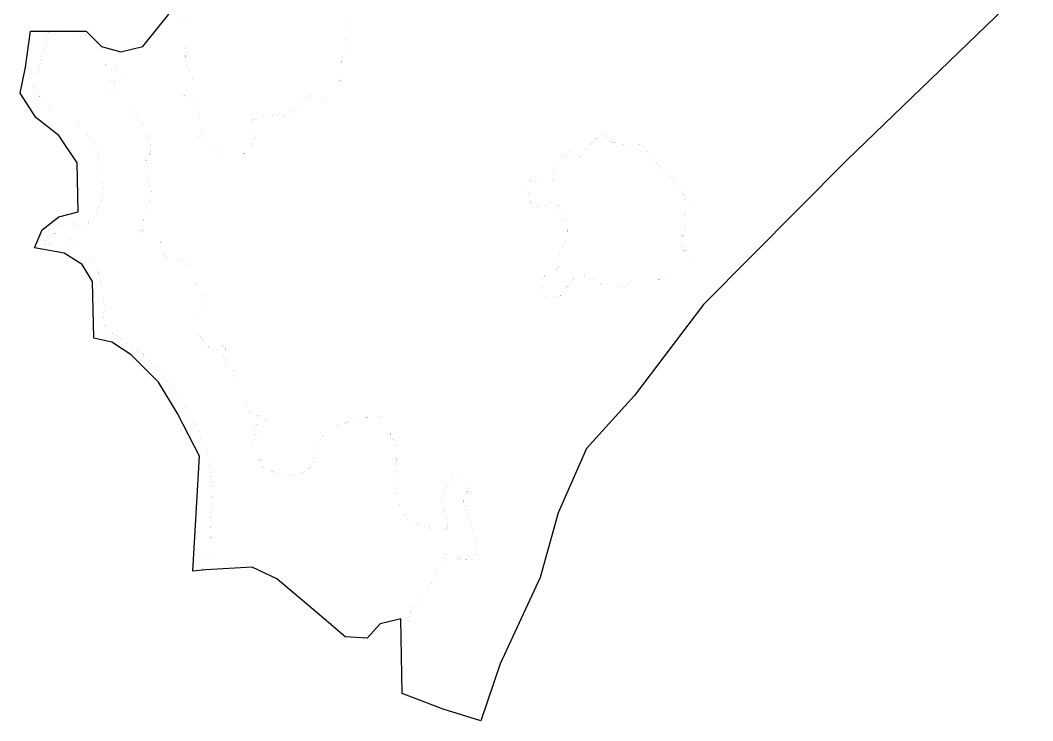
# Model space of a CAD drawing. Header units: metres. Extents: x 266585 to 279238, y 2117616 to 2127268.
# Drawn here: x 266632 to 271298, y 2117616 to 2120844 of the extents above; entities that cross this region are included whole.
import ezdxf

# ---------------------------------------------------------------- set-up
doc = ezdxf.new("R2010")
doc.units = ezdxf.units.M
doc.layers.add('HAZARDS LINE', color=1, linetype='Continuous')
doc.layers.add('village', color=3, linetype='Continuous')

msp = doc.modelspace()

# ---------------------------------------------------------------- linework, layer by layer
at = {"layer": 'HAZARDS LINE', "lineweight": 18, "const_width": 0.134}
for points in [[(267390.7, 2120857.3), (267382.3, 2120829.5), (267337.6, 2120762.5), (267345.4, 2120754.4), (267353.2, 2120746.3), (267365.1, 2120742.1), (267373, 2120738.1), (267380.9, 2120734), (267384.8, 2120725.9), (267388.7, 2120721.9), (267392.6, 2120713.9), (267392.5, 2120705.9), (267392.4, 2120697.9), (267392.2, 2120690), (267392.1, 2120678), (267391.8, 2120662.1), (267391.7, 2120650.2), (267391.5, 2120642.2), (267395.5, 2120642.1), (267395.5, 2120638.2), (267399.4, 2120634.1), (267418.9, 2120606), (267418.8, 2120602), (267422.8, 2120597.9), (267426.4, 2120578), (267426.3, 2120570), (267422.2, 2120562.1), (267422.2, 2120558.1), (267414.1, 2120550.3), (267401.9, 2120534.5), (267401.9, 2120530.5), (267385.6, 2120506.9), (267385.5, 2120502.9), (267385.5, 2120498.9), (267389.4, 2120494.9), (267389.3, 2120490.9), (267397.2, 2120482.8), (267401.1, 2120478.8), (267405, 2120474.7), (267409, 2120474.7), (267417, 2120474.6), (267420.9, 2120474.5), (267424.9, 2120474.4), (267424.9, 2120470.5), (267428.9, 2120470.4), (267428.8, 2120466.4), (267448.1, 2120422.3), (267455.6, 2120394.3), (267459.5, 2120386.3), (267463.4, 2120382.3), (267463.3, 2120374.3), (267463.1, 2120358.4), (267462.9, 2120346.4), (267470.7, 2120334.4), (267470.6, 2120326.4), (267462.4, 2120314.6), (267458.4, 2120310.7), (267462.2, 2120302.6), (267466.2, 2120302.6), (267470.2, 2120302.5), (267474.2, 2120302.5), (267478.1, 2120298.4), (267486, 2120290.4), (267505.6, 2120274.1), (267521.3, 2120258), (267525.1, 2120246), (267533, 2120241.9), (267564.7, 2120229.5), (267572.7, 2120229.3), (267588.6, 2120229.1), (267612.5, 2120228.8), (267660.2, 2120228.1), (267680.2, 2120227.8), (267680.2, 2120231.8), (267688.2, 2120235.6), (267692.4, 2120247.5), (267700.6, 2120267.3), (267713, 2120299), (267713.1, 2120303), (267717.1, 2120306.9), (267713.3, 2120318.9), (267713.5, 2120330.8), (267709.6, 2120338.9), (267705.7, 2120342.9), (267701.9, 2120354.9), (267698.3, 2120378.8), (267698.3, 2120382.8), (267702.3, 2120382.8), (267702.4, 2120386.8), (267710.3, 2120386.6), (267778.3, 2120405.6), (267865.8, 2120400.3), (267878, 2120416), (267910.3, 2120443.5), (267922.4, 2120455.2), (267954.6, 2120482.6), (267958.7, 2120486.6), (267974.8, 2120498.3), (267978.8, 2120502.2), (267982.8, 2120502.1), (267986.8, 2120502.1), (267990.8, 2120502), (267994.8, 2120502), (267998.7, 2120497.9), (268002.6, 2120493.9), (268010.5, 2120489.8), (268026.4, 2120485.6), (268046.2, 2120477.3), (268058.1, 2120477.1), (268062.1, 2120477.1), (268066.1, 2120477), (268074.1, 2120484.9), (268082.2, 2120488.7), (268086.2, 2120492.7), (268094.2, 2120496.5), (268102.3, 2120504.4), (268114.4, 2120516.1), (268114.5, 2120520.1), (268122.6, 2120528), (268122.6, 2120531.9), (268122.7, 2120539.9), (268122.8, 2120543.9), (268122.9, 2120551.9), (268119, 2120555.9), (268115.1, 2120559.9), (268111.1, 2120560), (268107.2, 2120564), (268103.2, 2120564.1), (268103.2, 2120568.1), (268099.3, 2120572.1), (268099.4, 2120576.1), (268099.5, 2120584.1), (268099.5, 2120588), (268099.7, 2120596), (268107.8, 2120607.8), (268111.8, 2120611.8), (268111.9, 2120619.7), (268116, 2120623.6), (268116, 2120627.6), (268112.1, 2120627.7), (268112.1, 2120631.7), (268112.2, 2120639.6), (268112.5, 2120655.6), (268112.6, 2120663.5), (268116.7, 2120671.4), (268116.7, 2120675.4), (268124.9, 2120687.2), (268124.9, 2120691.2), (268129, 2120699.1), (268133.3, 2120715), (268133.4, 2120723), (268133.5, 2120730.9), (268129.7, 2120746.9), (268129.8, 2120750.9), (268125.9, 2120758.9), (268126, 2120762.9), (268122.1, 2120766.9), (268122.2, 2120778.9), (268122.3, 2120782.9), (268122.4, 2120786.8), (268126.4, 2120790.8), (268126.5, 2120798.7), (268130.6, 2120806.6), (268130.7, 2120814.6), (268130.8, 2120818.6), (268130.8, 2120822.6), (268127, 2120834.6), (268123.1, 2120834.6), (268119.1, 2120838.7), (268119.2, 2120842.6), (268115.2, 2120842.7), (268115.3, 2120846.7)], [(267468.9, 2118309.6), (267469, 2118311.3), (267473, 2118315.2), (267477, 2118319.1), (267485.1, 2118327), (267485.2, 2118330.9), (267485.2, 2118334.9), (267489.2, 2118334.9), (267489.4, 2118350.8), (267497.7, 2118370.6), (267497.8, 2118378.5), (267502.2, 2118406.4), (267506.2, 2118410.3), (267506.5, 2118426.2), (267506.5, 2118430.2), (267506.6, 2118434.2), (267506.8, 2118446.1), (267514, 2118665.1), (267507.4, 2118760.7), (267493, 2118864.5), (267473.5, 2118892.7), (267442.9, 2118980.7), (267431.2, 2118996.8), (267353.6, 2119133.4), (267243.8, 2119254.4), (267200.7, 2119302.9), (267082.5, 2119384.2), (267062.7, 2119396.5), (267031.1, 2119412.9), (267019.4, 2119425), (267016.4, 2119492.7), (267020.5, 2119504.6), (267020.6, 2119512.6), (267013.6, 2119576.4), (267013.8, 2119588.4), (267014, 2119604.3), (267006.3, 2119624.3), (266994.9, 2119660.3), (266995.1, 2119672.3), (266991.1, 2119672.3), (266991.4, 2119688.2), (266983.7, 2119712.3), (266972, 2119728.4), (266968.1, 2119732.4), (266964.2, 2119736.4), (266952.5, 2119752.5), (266913.2, 2119792.9), (266901.6, 2119813), (266897.7, 2119817.1), (266889.8, 2119821.2), (266881.9, 2119825.3), (266877.9, 2119829.3), (266866.1, 2119833.5), (266862, 2119829.5), (266854.1, 2119829.6), (266829.9, 2119814.1), (266825.9, 2119814.1), (266818, 2119814.2), (266814, 2119814.3), (266806, 2119810.4), (266801.9, 2119806.5), (266794, 2119806.6), (266790, 2119806.7), (266786, 2119802.8), (266782, 2119806.8), (266778.1, 2119806.9), (266774.1, 2119806.9), (266774.1, 2119810.9), (266770.2, 2119814.9), (266766.2, 2119811), (266762.2, 2119811.1), (266758.2, 2119811.1), (266754.2, 2119811.2), (266738.2, 2119807.4), (266730.3, 2119807.6), (266726.4, 2119811.6), (266730.4, 2119815.5), (266746.4, 2119823.3), (266750.5, 2119831.2), (266750.6, 2119835.1), (266750.7, 2119843.1), (266758.7, 2119847), (266774.7, 2119850.7), (266786.8, 2119858.5), (266786.8, 2119862.5), (266790.8, 2119858.5), (266806.7, 2119862.2), (266810.7, 2119862.1), (266814.8, 2119866.1), (266814.8, 2119870), (266818.9, 2119878), (266819, 2119881.9), (266823.4, 2119909.7), (266827.5, 2119917.7), (266831.5, 2119921.6), (266835.5, 2119921.5), (266843.4, 2119921.4), (266890.9, 2119900.8), (266922.7, 2119892.4), (266926.6, 2119892.3), (266934.7, 2119896.2), (266938.7, 2119900.1), (266942.7, 2119904), (266946.8, 2119911.9), (266950.9, 2119919.8), (266954.9, 2119919.8), (266959, 2119923.7), (266962.9, 2119923.6), (266966.9, 2119923.6), (266971, 2119927.5), (266975, 2119931.4), (266979.1, 2119939.3), (266987.3, 2119959.1), (266995.8, 2119990.9), (267008.2, 2120022.5), (267012.6, 2120050.4), (267017, 2120082.1), (267013.5, 2120114.1), (267010, 2120146), (267002.6, 2120181.9), (266991.1, 2120217.9), (266975.8, 2120258), (266964.3, 2120286), (266952.5, 2120302.1), (266936.9, 2120322.3), (266909.4, 2120350.6), (266882, 2120382.8), (266846.6, 2120411.2), (266830.8, 2120419.4), (266822.9, 2120419.5), (266811, 2120423.7), (266803, 2120423.8), (266795, 2120423.9), (266791.1, 2120424), (266787.1, 2120424), (266779.1, 2120424.1), (266775.2, 2120428.2), (266767.3, 2120432.3), (266763.4, 2120440.3), (266728.2, 2120484.6), (266704.7, 2120508.9), (266693.2, 2120540.9), (266685.6, 2120560.9), (266681.7, 2120568.9), (266681.8, 2120576.9), (266685.9, 2120584.8), (266686, 2120588.8), (266690, 2120592.7), (266718, 2120600.3), (266722.5, 2120636.1), (266726.8, 2120655.9), (266747.8, 2120735.2), (266756.4, 2120774.9), (266756.4, 2120778.9), (266760.5, 2120786.8), (266764.6, 2120790.8), (266768.6, 2120794.7), (266772.6, 2120798.6), (266780.6, 2120798.5), (266784.6, 2120798.4), (266796.5, 2120798.3), (266868.1, 2120793.2), (266888, 2120789), (266919.7, 2120780.5), (266931.6, 2120776.4), (266939.6, 2120776.2), (266947.6, 2120780.1), (266963.7, 2120791.8), (267014.1, 2120699.5), (267013.8, 2120679.6), (267013.6, 2120667.6), (267013.6, 2120663.7), (267017.5, 2120659.6), (267017.4, 2120655.6), (267017.4, 2120651.7), (267021.3, 2120647.6), (267021.2, 2120643.6), (267029.1, 2120635.6), (267037, 2120631.5), (267048.8, 2120623.3), (267068.7, 2120619), (267080.4, 2120606.9), (267088.3, 2120602.8), (267096.2, 2120594.7), (267100.2, 2120594.7), (267100.1, 2120586.7), (267096, 2120582.8), (267095.8, 2120570.9), (267087.8, 2120563), (267083.7, 2120559.1), (267079.7, 2120559.1), (267071.8, 2120559.3), (267063.9, 2120563.4), (267056, 2120571.4), (267052, 2120567.5), (267048, 2120567.6), (267044, 2120563.6), (267043.9, 2120559.7), (267043.8, 2120551.7), (267043.7, 2120543.7), (267043.5, 2120531.8), (267059.1, 2120507.7), (267062.9, 2120495.7), (267066.8, 2120491.6), (267070.8, 2120491.6), (267102.6, 2120491.1), (267106.6, 2120487.1), (267110.5, 2120487), (267118.4, 2120482.9), (267130.2, 2120470.8), (267142, 2120458.7), (267149.8, 2120450.6), (267153.6, 2120438.6), (267165.2, 2120410.5), (267169.1, 2120406.5), (267184.8, 2120394.3), (267188.7, 2120386.3), (267200.1, 2120350.3), (267230.9, 2120274.2), (267234.7, 2120262.2), (267234.6, 2120258.2), (267234.5, 2120250.2), (267234.4, 2120246.2), (267234.4, 2120242.3), (267230.3, 2120238.3), (267226.4, 2120238.4), (267226.3, 2120234.4), (267226.1, 2120222.5), (267222, 2120214.6), (267221.9, 2120206.6), (267217.9, 2120202.7), (267213.8, 2120198.7), (267209.8, 2120194.8), (267213.5, 2120178.8), (267213.4, 2120166.9), (267216.9, 2120139), (267231.9, 2120071), (267235.6, 2120055.1), (267231.4, 2120039.2), (267231.3, 2120031.2), (267227, 2120011.4), (267222.8, 2119995.5), (267222.6, 2119979.6), (267222.3, 2119963.7), (267222.2, 2119955.7), (267226, 2119943.7), (267222, 2119939.8), (267221.9, 2119935.8), (267213.9, 2119931.9), (267209.9, 2119928), (267205.9, 2119928), (267201.9, 2119924.1), (267197.8, 2119920.2), (267197.7, 2119912.2), (267197.3, 2119884.4), (267197.2, 2119876.4), (267193.1, 2119872.5), (267193.1, 2119868.5), (267189, 2119864.6), (267189, 2119860.6), (267184.9, 2119856.7), (267188.8, 2119848.6), (267188.8, 2119844.7), (267192.7, 2119844.6), (267192.7, 2119840.6), (267196.7, 2119840.6), (267244.4, 2119839.9), (267260.4, 2119839.6), (267264.3, 2119835.6), (267268.2, 2119831.6), (267272.1, 2119827.5), (267280, 2119819.4), (267283.7, 2119799.5), (267298.9, 2119755.4), (267298.9, 2119751.5), (267314.8, 2119747.2), (267318.7, 2119743.2), (267330.6, 2119743), (267358.4, 2119738.6), (267374.3, 2119734.4), (267402, 2119726.1), (267413.9, 2119717.9), (267425.8, 2119713.8), (267429.7, 2119709.7), (267433.5, 2119701.7), (267437.5, 2119697.7), (267437.4, 2119693.7), (267437.2, 2119681.7), (267433.1, 2119669.8), (267433, 2119661.9), (267432.8, 2119653.9), (267432.8, 2119649.9), (267440.5, 2119629.9), (267444.3, 2119617.9), (267452.1, 2119609.8), (267467.8, 2119593.7), (267471.6, 2119581.7), (267475.4, 2119565.7), (267471.3, 2119561.8), (267471.3, 2119557.8), (267467.2, 2119549.9), (267467.1, 2119545.9), (267463, 2119538), (267462.9, 2119530), (267466.5, 2119506.1), (267466.4, 2119498.1), (267466.2, 2119486.2), (267466.2, 2119482.2), (267462.2, 2119482.2), (267458.2, 2119478.3), (267454.1, 2119474.4), (267442.1, 2119466.6), (267430.1, 2119462.8), (267426, 2119454.9), (267421.9, 2119451), (267421.9, 2119447), (267425.7, 2119435), (267445.2, 2119410.8), (267480.3, 2119358.5), (267511.7, 2119326.2), (267519.6, 2119322.1), (267531.5, 2119321.9), (267563.7, 2119341.4), (267567.7, 2119345.3), (267571.6, 2119341.2), (267575.6, 2119341.2), (267575.5, 2119337.2), (267579.5, 2119333.2), (267579.4, 2119329.2), (267579.4, 2119325.2), (267579.3, 2119321.2), (267575.3, 2119321.3), (267571.3, 2119317.4), (267567.2, 2119313.4), (267563.2, 2119309.5), (267563.1, 2119305.5), (267570.8, 2119285.5), (267590, 2119233.4), (267593.9, 2119233.4), (267601.9, 2119233.3), (267609.8, 2119229.2), (267613.8, 2119229.1), (267617.7, 2119225.1), (267621.6, 2119217.1), (267621.5, 2119213.1), (267613.5, 2119209.2), (267648.3, 2119141), (267679.1, 2119068.9), (267694.4, 2119020.8), (267702.2, 2119012.8), (267758.2, 2119031.9), (267765.7, 2118995.9), (267753.6, 2118988.1), (267709.6, 2118976.8), (267713.4, 2118960.8), (267713.2, 2118948.9), (267724.7, 2118916.9), (267704.6, 2118905.2), (267700.6, 2118905.3), (267700.6, 2118901.3), (267708.2, 2118881.3), (267723.7, 2118849.2), (267727.6, 2118845.1), (267735.6, 2118845), (267739.5, 2118841), (267739.5, 2118837), (267739.4, 2118833), (267739.3, 2118825), (267739.2, 2118817.1), (267731, 2118801.3), (267730.9, 2118797.3), (267730.9, 2118793.3), (267734.8, 2118793.2), (267742.7, 2118789.2), (267794.1, 2118764.5), (267817.9, 2118752.2), (267837.7, 2118747.9), (267857.6, 2118743.7), (267869.5, 2118743.5), (267893.4, 2118747.1), (267929.4, 2118758.5), (267949.5, 2118770.2), (267961.6, 2118778), (267965.6, 2118777.9), (267969.7, 2118785.8), (267977.9, 2118805.6), (267986.2, 2118825.4), (267990.6, 2118857.2), (267994.9, 2118877.1), (267999, 2118885), (267999.1, 2118892.9), (268003.1, 2118896.9), (268019.4, 2118916.5), (268027.6, 2118932.3), (268039.7, 2118944.1), (268067.9, 2118967.6), (268075.9, 2118971.5), (268091.9, 2118975.2), (268115.8, 2118978.8), (268119.9, 2118982.8), (268123.9, 2118982.7), (268131.9, 2118986.6), (268135.9, 2118990.5), (268144, 2118998.3), (268148.1, 2119006.2), (268156.1, 2119006.1), (268176.1, 2119013.8), (268203.9, 2119013.4), (268239.8, 2119012.9), (268267.6, 2119012.5), (268291.6, 2119016.1), (268295.6, 2119016), (268299.5, 2119016), (268303.5, 2119015.9), (268307.4, 2119011.9), (268311.4, 2119011.8), (268327.1, 2118995.7), (268331, 2118991.6), (268335, 2118987.6), (268338.9, 2118983.5), (268338.8, 2118979.6), (268338.6, 2118963.6), (268338.2, 2118935.8), (268338.1, 2118931.8), (268338.1, 2118927.8), (268342, 2118923.8), (268345.9, 2118919.7), (268357.5, 2118895.7), (268361.3, 2118883.7), (268365.2, 2118875.6), (268364.9, 2118855.7), (268364.8, 2118847.8), (268364.6, 2118835.8), (268364.3, 2118815.9), (268360.1, 2118800), (268363.9, 2118788), (268371.6, 2118772), (268367.2, 2118740.2), (268363, 2118724.3), (268358.8, 2118712.4), (268358.6, 2118700.5), (268362.3, 2118680.5), (268366.2, 2118672.5), (268369.8, 2118644.6), (268369.5, 2118628.6), (268396.6, 2118572.5), (268404.3, 2118556.5), (268416.1, 2118544.3), (268435.8, 2118532.1), (268479.4, 2118519.5), (268511.2, 2118511.1), (268538.8, 2118494.7), (268562.7, 2118494.4), (268582.6, 2118494.1), (268590.6, 2118498), (268598.6, 2118501.8), (268602.7, 2118509.7), (268602.9, 2118517.7), (268599.1, 2118533.7), (268599.3, 2118545.6), (268595.5, 2118561.6), (268587.9, 2118581.6), (268584.1, 2118593.7), (268572.5, 2118621.7), (268572.7, 2118633.6), (268568.8, 2118637.7), (268572.8, 2118641.6), (268577, 2118653.5), (268581.1, 2118661.4), (268593.4, 2118689.1), (268593.5, 2118693.1), (268597.6, 2118705), (268601.7, 2118708.9), (268609.8, 2118720.7), (268621.9, 2118732.5), (268629.9, 2118736.4), (268645.9, 2118740.1), (268657.9, 2118739.9), (268665.8, 2118739.8), (268669.8, 2118735.8), (268673.7, 2118735.7), (268681.6, 2118727.6), (268685.5, 2118723.6), (268689.4, 2118719.6), (268689.4, 2118715.6), (268697.2, 2118707.5), (268701.1, 2118699.5), (268701, 2118695.5), (268696.9, 2118683.6), (268696.7, 2118675.6), (268692.7, 2118671.7), (268688.7, 2118667.8), (268684.5, 2118655.9), (268676.4, 2118644.1), (268676.2, 2118632.1), (268676, 2118616.2), (268679.8, 2118604.2), (268683.6, 2118596.2), (268706.5, 2118524.2), (268733.3, 2118452.1), (268737, 2118432.1), (268740.8, 2118420.1), (268736.6, 2118404.2), (268732.3, 2118384.4), (268728.2, 2118372.5), (268724.1, 2118364.6), (268716, 2118360.7), (268704, 2118356.9), (268696.1, 2118357), (268680.1, 2118357.3), (268676.2, 2118357.3), (268656.3, 2118361.6), (268624.7, 2118378), (268620.8, 2118382), (268608.9, 2118386.2), (268604.9, 2118386.3), (268596.9, 2118382.4), (268592.9, 2118378.5), (268584.8, 2118370.6), (268576.6, 2118358.8), (268560.4, 2118339.1), (268539.9, 2118295.6), (268519, 2118228.2), (268514.9, 2118220.3), (268510.7, 2118208.4), (268506.6, 2118196.5), (268502.5, 2118188.6), (268494.4, 2118180.8), (268482.2, 2118165), (268474.1, 2118157.2), (268446, 2118137.7), (268438, 2118133.8), (268425.7, 2118110.1), (268421.6, 2118102.2), (268421.5, 2118098.2), (268429.1, 2118074.2), (268417.1, 2118066.4), (268401.1, 2118062.7), (268385.8, 2118059.1)], [(268232.1, 2117997.8), (268228.9, 2117997.5), (268225, 2118001.5), (268169.2, 2117998.3), (268161.2, 2117998.5), (268153.3, 2118002.6), (268101.9, 2118027.2), (268090, 2118031.4), (268086.2, 2118039.4), (268078.3, 2118047.5), (268074.5, 2118055.5), (268070.5, 2118059.5), (268062.7, 2118067.6), (268035.1, 2118087.9), (267976, 2118132.6), (267956.4, 2118152.8), (267948.5, 2118156.1)]]:
    msp.add_lwpolyline(points, dxfattribs=at)
msp.add_lwpolyline([(269326.1, 2120323.2), (269330.1, 2120323.1), (269330, 2120319.1), (269341.7, 2120299.1), (269345.6, 2120295), (269349.5, 2120287), (269365.3, 2120278.8), (269373.2, 2120278.7), (269381.1, 2120274.6), (269393.1, 2120274.4), (269428.8, 2120265.9), (269432.8, 2120265.9), (269436.7, 2120265.8), (269440.7, 2120261.8), (269444.6, 2120261.7), (269444.6, 2120257.7), (269444.5, 2120249.8), (269440.3, 2120237.9), (269444.2, 2120233.8), (269448.2, 2120229.8), (269452.1, 2120225.8), (269456.1, 2120225.7), (269460, 2120225.6), (269468.1, 2120229.5), (269476.3, 2120249.3), (269480.6, 2120269.2), (269484.6, 2120273.1), (269484.7, 2120277.1), (269488.7, 2120277), (269492.7, 2120276.9), (269496.6, 2120272.9), (269496.5, 2120268.9), (269508.2, 2120248.8), (269519.9, 2120236.7), (269531.8, 2120228.6), (269535.6, 2120220.6), (269539.6, 2120216.5), (269551.3, 2120204.4), (269559.2, 2120200.3), (269559.2, 2120196.3), (269563, 2120188.3), (269574.7, 2120172.2), (269586.4, 2120152.1), (269606.1, 2120139.9), (269622, 2120135.7), (269641.5, 2120111.5), (269653.3, 2120095.4), (269684.4, 2120047.1), (269696, 2120023.1), (269711.6, 2120002.9), (269715.4, 2119986.9), (269711.3, 2119983), (269703.2, 2119971.2), (269695, 2119951.4), (269690.8, 2119939.5), (269690.6, 2119923.6), (269690.4, 2119911.6), (269694.2, 2119899.6), (269697.8, 2119871.7), (269697.7, 2119867.7), (269693.6, 2119859.8), (269685.5, 2119852), (269681.5, 2119848), (269677.5, 2119844.1), (269677.4, 2119840.1), (269677.3, 2119832.2), (269677.2, 2119824.2), (269681, 2119816.2), (269680.9, 2119808.2), (269684.8, 2119800.2), (269684.7, 2119792.2), (269688.6, 2119788.2), (269688.5, 2119784.2), (269696.5, 2119784.1), (269716.3, 2119779.8), (269720.3, 2119779.8), (269724.1, 2119767.8), (269724.1, 2119763.8), (269739.8, 2119751.6), (269743.7, 2119747.6), (269747.7, 2119743.5), (269747.6, 2119739.6), (269751.5, 2119735.5), (269751.4, 2119727.5), (269751.4, 2119723.6), (269747.3, 2119719.6), (269743.2, 2119711.7), (269739.2, 2119707.8), (269735.1, 2119703.9), (269731.2, 2119703.9), (269723.1, 2119700.1), (269719.2, 2119700.1), (269711.1, 2119692.3), (269707.1, 2119692.4), (269703.1, 2119692.4), (269699.1, 2119688.5), (269695.1, 2119688.5), (269691.1, 2119684.6), (269687.1, 2119684.7), (269679.1, 2119680.8), (269671, 2119677), (269667.1, 2119677), (269663.1, 2119677.1), (269659, 2119673.1), (269655.1, 2119673.2), (269655, 2119669.2), (269651, 2119669.3), (269647, 2119665.4), (269643, 2119665.4), (269642.9, 2119661.4), (269638.9, 2119657.5), (269634.9, 2119657.6), (269630.9, 2119653.6), (269626.9, 2119653.7), (269622.9, 2119653.8), (269618.9, 2119653.8), (269614.9, 2119653.9), (269611, 2119653.9), (269606.9, 2119650), (269599, 2119650.1), (269598.9, 2119646.1), (269594.9, 2119646.2), (269590.9, 2119646.3), (269583, 2119646.4), (269579, 2119646.4), (269579.1, 2119650.4), (269575.1, 2119650.5), (269567.1, 2119650.6), (269559.2, 2119650.7), (269547.2, 2119650.9), (269539.2, 2119651), (269535.3, 2119655), (269523.3, 2119651.2), (269515.4, 2119651.3), (269507.3, 2119647.5), (269503.4, 2119647.5), (269499.4, 2119647.6), (269495.3, 2119643.7), (269491.3, 2119639.8), (269483.3, 2119635.9), (269467.4, 2119636.1), (269459.4, 2119636.2), (269435.4, 2119628.6), (269431.4, 2119624.7), (269427.3, 2119620.8), (269423.3, 2119616.9), (269415.3, 2119613), (269411.2, 2119609.1), (269383.5, 2119617.4), (269375.5, 2119617.6), (269371.5, 2119617.6), (269363.5, 2119613.7), (269355.5, 2119613.9), (269351.6, 2119613.9), (269347.6, 2119614), (269339.6, 2119614.1), (269335.6, 2119614.2), (269323.7, 2119618.3), (269315.8, 2119622.4), (269307.9, 2119626.5), (269300.2, 2119638.6), (269296.2, 2119642.6), (269292.3, 2119646.6), (269284.3, 2119646.8), (269276.4, 2119646.9), (269272.4, 2119646.9), (269268.4, 2119647), (269240.7, 2119659.3), (269236.8, 2119663.4), (269232.9, 2119667.4), (269220.9, 2119667.6), (269217, 2119671.6), (269209, 2119667.8), (269205, 2119667.8), (269189, 2119660.1), (269184.9, 2119656.2), (269184.9, 2119652.2), (269176.8, 2119644.4), (269156.5, 2119620.8), (269144.4, 2119609), (269140.4, 2119605.1), (269136.3, 2119601.1), (269132.3, 2119597.2), (269128.2, 2119589.3), (269124.1, 2119581.4), (269120.1, 2119577.5), (269120, 2119573.5), (269108, 2119569.7), (269104, 2119569.7), (269092.1, 2119569.9), (269072.1, 2119566.2), (269068.1, 2119566.3), (269060.2, 2119566.4), (269056.2, 2119566.5), (269052.3, 2119570.5), (269048.3, 2119570.6), (269044.5, 2119586.5), (269041, 2119618.5), (269041.2, 2119630.4), (269041.4, 2119642.3), (269045.7, 2119662.2), (269049.7, 2119666.1), (269061.8, 2119677.9), (269065.8, 2119677.8), (269069.8, 2119681.8), (269081.8, 2119685.6), (269089.9, 2119689.4), (269097.9, 2119693.3), (269105.9, 2119697.2), (269109.9, 2119697.1), (269113.9, 2119701), (269114, 2119705), (269110.2, 2119717), (269106.5, 2119737), (269106.6, 2119744.9), (269110.7, 2119756.8), (269119.1, 2119780.6), (269131.4, 2119804.3), (269151.7, 2119835.9), (269151.8, 2119839.9), (269151.9, 2119847.8), (269152.3, 2119875.7), (269152.8, 2119911.5), (269152.9, 2119915.5), (269152.9, 2119919.5), (269149, 2119919.6), (269145, 2119919.6), (269133.1, 2119923.8), (269129.1, 2119923.8), (269125.2, 2119927.9), (269125.3, 2119931.8), (269121.4, 2119943.9), (269117.9, 2119971.8), (269114, 2119979.8), (269114.1, 2119987.8), (269110.3, 2119995.8), (269106.3, 2119999.8), (269102.4, 2120003.9), (269094.5, 2120008), (269086.5, 2120004.1), (269066.4, 2119992.4), (269042.4, 2119984.8), (269034.4, 2119985), (269026.5, 2119985.1), (269022.5, 2119985.1), (269006.6, 2119989.3), (268998.8, 2119997.4), (268990.9, 2120001.5), (268986.9, 2120001.6), (268983, 2120005.6), (268979.1, 2120009.7), (268979.3, 2120025.6), (268975.7, 2120049.5), (268968.1, 2120077.5), (268968.2, 2120081.5), (268968.3, 2120089.5), (268980.4, 2120101.2), (268984.4, 2120105.2), (268988.4, 2120105.1), (268992.4, 2120105), (268996.3, 2120101), (269004.3, 2120100.9), (269032.1, 2120096.5), (269048, 2120096.3), (269064, 2120100), (269072, 2120099.9), (269076, 2120103.8), (269080, 2120107.7), (269084, 2120107.7), (269088.1, 2120111.6), (269092.2, 2120123.5), (269092.3, 2120127.5), (269088.7, 2120155.4), (269088.8, 2120159.4), (269092.8, 2120163.3), (269096.8, 2120167.2), (269096.9, 2120171.2), (269101.1, 2120183.1), (269101.2, 2120191.1), (269101.3, 2120199), (269105.3, 2120203), (269109.4, 2120206.9), (269125.4, 2120214.6), (269129.4, 2120214.6), (269133.4, 2120214.5), (269137.3, 2120214.4), (269141.3, 2120214.4), (269145.3, 2120214.3), (269153.5, 2120230.1), (269153.6, 2120234.1), (269157.6, 2120238), (269157.5, 2120234.1), (269161.5, 2120230), (269173.2, 2120217.9), (269181.1, 2120213.8), (269193.1, 2120213.6), (269197.1, 2120213.6), (269201, 2120213.5), (269205, 2120213.4), (269209, 2120213.4), (269217, 2120217.3), (269225.1, 2120225.1), (269249.5, 2120260.6), (269257.6, 2120268.4), (269261.7, 2120276.3), (269269.8, 2120288.2), (269273.9, 2120292.1), (269289.9, 2120299.8), (269318.1, 2120319.3)], close=True, dxfattribs=at)
at = {"layer": 'village', "color": 3, "true_color": 0x00ff00}
msp.add_polyline3d([(271297.6, 2121026.9, 0), (270441.2, 2120199.1, 0), (269781.1, 2119533, 0), (269461.8, 2119114.3, 0), (269241.7, 2118870.5, 0), (269110.9, 2118573.2, 0), (269027.6, 2118275.8, 0), (268843.3, 2117877.3, 0), (268754.1, 2117615.7, 0), (268581.6, 2117669.2, 0), (268391.3, 2117740.6, 0), (268385.4, 2118085.5, 0), (268290.2, 2118061.7, 0), (268230.7, 2117996.3, 0), (268129.6, 2118002.2, 0), (268010.7, 2118103.3, 0), (267814.4, 2118269.9, 0), (267701.4, 2118323.4, 0), (267487.3, 2118311.5, 0), (267427.9, 2118305.5, 0), (267457.6, 2118834.8, 0), (267356.5, 2119031.1, 0), (267268.5, 2119176.2, 0), (267143.6, 2119301.1, 0), (267054.4, 2119360.5, 0), (266971.1, 2119378.4, 0), (266965.2, 2119640, 0), (266917.6, 2119717.4, 0), (266834.4, 2119770.9, 0), (266697.6, 2119794.7, 0), (266733.3, 2119877.9, 0), (266810.6, 2119937.4, 0), (266899.8, 2119961.2, 0), (266893.8, 2120187.2, 0), (266810.6, 2120312.1, 0), (266703.5, 2120395.3, 0), (266632.2, 2120508.3, 0), (266656, 2120627.3, 0), (266679.7, 2120793.8, 0), (266935.5, 2120793.8, 0), (267006.8, 2120722.4, 0), (267096, 2120698.6, 0), (267197.1, 2120722.4, 0), (267316.1, 2120871.1, 0)], dxfattribs=at)

doc.saveas('drawing.dxf')
